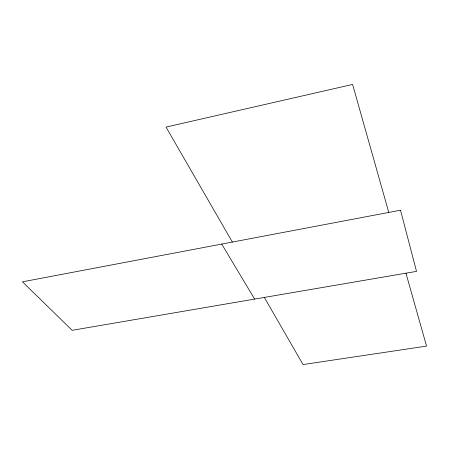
<?xml version="1.0" encoding="UTF-8"?>
<svg xmlns="http://www.w3.org/2000/svg" width="449" height="449" viewBox="0 0 449 449"><rect width="100%" height="100%" fill="white"/><g stroke="black" fill="none" stroke-linecap="round" stroke-linejoin="round"><path stroke-width="0.67" d="M221.733 244.076L254.639 299.085M232.369 242.062L166.023 127.084L352.605 84.44L388.772 212.439M264.315 297.429L303.053 364.56L426.55 346.112L405.947 273.194M400.514 210.211L22.45 281.826L72.149 330.312L416.52 271.387L400.514 210.211"/></g></svg>
